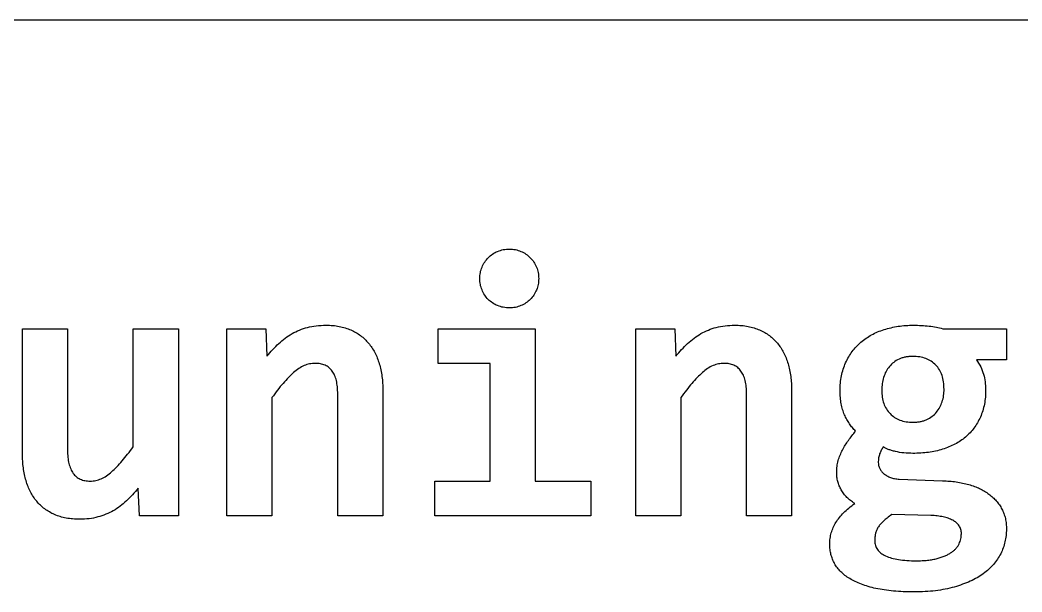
# Model space of a CAD drawing. Header units: inches. Extents: x -5.1 to 5.1, y -2.5 to 2.
# Drawn here: x -1.925 to 0.003, y 0.853 to 1.954 of the extents above; entities that cross this region are included whole.
import ezdxf

# ---------------------------------------------------------------- set-up
doc = ezdxf.new("R2010")
doc.units = ezdxf.units.IN
doc.header["$MEASUREMENT"] = 0

msp = doc.modelspace()

# ---------------------------------------------------------------- linework, layer by layer
at = {"color": 7, "linetype": 'Continuous', "lineweight": 25}
for p, q in [((5.1181, 1.954), (-5.1181, 1.954)), ((-1.92, 1.36), (-1.8333, 1.36)), ((-1.92, 1.1193), (-1.92, 1.36)), ((-1.8333, 1.36), (-1.8333, 1.126)), ((-1.7067, 1.1327), (-1.7067, 1.36)), ((-1.7067, 1.36), (-1.62, 1.36)), ((-1.62, 1.36), (-1.62, 1)), ((-1.5267, 1), (-1.5267, 1.36)), ((-1.5267, 1.36), (-1.4516, 1.36)), ((-1.4516, 1.36), (-1.4495, 1.3069)), ((-1.12, 1.2933), (-1.12, 1.36)), ((-1.12, 1.36), (-0.9333, 1.36)), ((-0.9333, 1.36), (-0.9333, 1.0667)), ((-0.74, 1), (-0.74, 1.36)), ((-0.74, 1.36), (-0.6649, 1.36)), ((-0.6649, 1.36), (-0.6628, 1.3069)), ((-0.1491, 1.36), (-0.0267, 1.36)), ((-0.0267, 1.36), (-0.0267, 1.3)), ((-1.02, 1.2933), (-1.12, 1.2933)), ((-1.02, 1.0667), (-1.02, 1.2933)), ((-0.0267, 1.3), (-0.0846, 1.3)), ((-1.3133, 1), (-1.3133, 1.2343)), ((-1.2267, 1.2409), (-1.2267, 1)), ((-0.5267, 1), (-0.5267, 1.2343)), ((-0.44, 1.2409), (-0.44, 1)), ((-1.44, 1.2275), (-1.44, 1)), ((-0.6533, 1.2275), (-0.6533, 1)), ((-1.1267, 1), (-1.1267, 1.0667)), ((-1.1267, 1.0667), (-1.02, 1.0667)), ((-0.9333, 1.0667), (-0.8267, 1.0667)), ((-0.8267, 1.0667), (-0.8267, 1)), ((-0.233, 1.0705), (-0.1498, 1.0674)), ((-1.6951, 1), (-1.6972, 1.0531)), ((-1.62, 1), (-1.6951, 1)), ((-1.44, 1), (-1.5267, 1)), ((-1.2267, 1), (-1.3133, 1)), ((-0.8267, 1), (-1.1267, 1)), ((-0.6533, 1), (-0.74, 1)), ((-0.44, 1), (-0.5267, 1)), ((-0.1721, 1.0007), (-0.2472, 1.0022))]:
    msp.add_line(p, q, dxfattribs=at)
for points, knots in [([(-1.04, 1.4565), (-1.0398, 1.4603), (-1.0395, 1.4679), (-1.036, 1.4786), (-1.0309, 1.4884), (-1.0241, 1.497), (-1.0156, 1.504), (-1.0057, 1.5092), (-0.9948, 1.5127), (-0.987, 1.5131), (-0.9831, 1.5133)], [0, 0, 0, 0, 0.128577, 0.252675, 0.375042, 0.495938, 0.618304, 0.741218, 0.868996, 1, 1, 1, 1]), ([(-0.9831, 1.5133), (-0.9792, 1.5131), (-0.9716, 1.5127), (-0.9608, 1.5091), (-0.951, 1.504), (-0.9427, 1.4969), (-0.9357, 1.4884), (-0.9306, 1.4786), (-0.9272, 1.4679), (-0.9268, 1.4603), (-0.9267, 1.4565)], [0, 0, 0, 0, 0.131581, 0.256572, 0.380027, 0.501141, 0.623305, 0.746211, 0.870857, 1, 1, 1, 1]), ([(-0.9831, 1.4), (-0.987, 1.4002), (-0.9947, 1.4007), (-1.0058, 1.4039), (-1.0155, 1.4094), (-1.0241, 1.4161), (-1.031, 1.4247), (-1.036, 1.4344), (-1.0395, 1.4451), (-1.0398, 1.4526), (-1.04, 1.4565)], [0, 0, 0, 0, 0.13144, 0.259307, 0.383187, 0.504485, 0.624874, 0.747648, 0.872159, 1, 1, 1, 1]), ([(-0.9267, 1.4565), (-0.9268, 1.4526), (-0.9272, 1.4451), (-0.9306, 1.4344), (-0.9357, 1.4246), (-0.9426, 1.4162), (-0.9511, 1.4093), (-0.9607, 1.404), (-0.9716, 1.4006), (-0.9792, 1.4002), (-0.9831, 1.4)], [0, 0, 0, 0, 0.12841, 0.253475, 0.376795, 0.498463, 0.61848, 0.74291, 0.867976, 1, 1, 1, 1]), ([(-1.4495, 1.3069), (-1.4458, 1.3112), (-1.4386, 1.3198), (-1.4271, 1.3316), (-1.4147, 1.3421), (-1.4014, 1.3508), (-1.387, 1.3577), (-1.3715, 1.3629), (-1.3544, 1.3662), (-1.3424, 1.3665), (-1.3361, 1.3667)], [0, 0, 0, 0, 0.128056, 0.251902, 0.372331, 0.490953, 0.60985, 0.731001, 0.859048, 1, 1, 1, 1]), ([(-1.3361, 1.3667), (-1.3317, 1.3666), (-1.3231, 1.3665), (-1.3106, 1.3646), (-1.299, 1.3619), (-1.2883, 1.3578), (-1.2784, 1.3529), (-1.2694, 1.347), (-1.2613, 1.3401), (-1.254, 1.3323), (-1.2475, 1.3236), (-1.2418, 1.3141), (-1.2372, 1.3037), (-1.2333, 1.2925), (-1.2303, 1.2806), (-1.2281, 1.268), (-1.2269, 1.2547), (-1.2267, 1.2456), (-1.2267, 1.2409)], [0, 0, 0, 0, 0.0705183, 0.1366934, 0.1995811, 0.2595027, 0.317358, 0.3741561, 0.4296287, 0.4861058, 0.5431381, 0.6009174, 0.6612849, 0.7236112, 0.7883674, 0.8559741, 0.9261996, 1, 1, 1, 1]), ([(-0.6628, 1.3069), (-0.6591, 1.3112), (-0.6519, 1.3198), (-0.6404, 1.3316), (-0.6281, 1.3421), (-0.6147, 1.3508), (-0.6003, 1.3577), (-0.5848, 1.3629), (-0.5677, 1.3662), (-0.5557, 1.3665), (-0.5495, 1.3667)], [0, 0, 0, 0, 0.128056, 0.251902, 0.372331, 0.490953, 0.60985, 0.731001, 0.859048, 1, 1, 1, 1]), ([(-0.5495, 1.3667), (-0.545, 1.3666), (-0.5364, 1.3665), (-0.5239, 1.3646), (-0.5123, 1.3619), (-0.5016, 1.3578), (-0.4917, 1.3529), (-0.4828, 1.347), (-0.4746, 1.3401), (-0.4673, 1.3323), (-0.4609, 1.3236), (-0.4551, 1.3141), (-0.4505, 1.3037), (-0.4467, 1.2925), (-0.4437, 1.2806), (-0.4415, 1.268), (-0.4402, 1.2547), (-0.4401, 1.2456), (-0.44, 1.2409)], [0, 0, 0, 0, 0.070518, 0.136693, 0.199581, 0.259503, 0.317358, 0.374156, 0.429629, 0.486106, 0.543138, 0.600917, 0.661285, 0.723611, 0.788367, 0.855974, 0.9262, 1, 1, 1, 1]), ([(-0.3467, 1.2408), (-0.3466, 1.2457), (-0.3464, 1.2552), (-0.3442, 1.2691), (-0.3411, 1.2822), (-0.3363, 1.2944), (-0.3305, 1.3058), (-0.3235, 1.3161), (-0.3157, 1.3257), (-0.3067, 1.3341), (-0.297, 1.3418), (-0.2861, 1.3484), (-0.2745, 1.354), (-0.2619, 1.3585), (-0.2487, 1.3622), (-0.2348, 1.3648), (-0.2203, 1.3664), (-0.2104, 1.3666), (-0.2054, 1.3667)], [0, 0, 0, 0, 0.068438, 0.1341248, 0.1965496, 0.2577725, 0.3176223, 0.3757331, 0.4333264, 0.4906706, 0.5487978, 0.6077663, 0.6684924, 0.7309153, 0.7952537, 0.8613478, 0.9296288, 1, 1, 1, 1]), ([(-0.2054, 1.3667), (-0.2003, 1.3666), (-0.1903, 1.3664), (-0.1757, 1.3652), (-0.1619, 1.3635), (-0.1532, 1.3611), (-0.1491, 1.36)], [0, 0, 0, 0, 0.269071, 0.527848, 0.773674, 1, 1, 1, 1]), ([(-1.3568, 1.2933), (-1.3604, 1.2931), (-1.3676, 1.2926), (-1.3783, 1.2892), (-1.3887, 1.2834), (-1.3987, 1.2755), (-1.4086, 1.2657), (-1.419, 1.2546), (-1.4294, 1.2416), (-1.4364, 1.2323), (-1.44, 1.2275)], [0, 0, 0, 0, 0.098183, 0.197417, 0.304305, 0.419194, 0.545883, 0.684053, 0.83564, 1, 1, 1, 1]), ([(-1.3133, 1.2343), (-1.3135, 1.2389), (-1.3137, 1.2476), (-1.3156, 1.2597), (-1.319, 1.27), (-1.3237, 1.2786), (-1.3301, 1.2853), (-1.3377, 1.2901), (-1.3469, 1.2929), (-1.3533, 1.2932), (-1.3568, 1.2933)], [0, 0, 0, 0, 0.166292, 0.311827, 0.440939, 0.554458, 0.66132, 0.767333, 0.877123, 1, 1, 1, 1]), ([(-0.5701, 1.2933), (-0.5737, 1.2931), (-0.5809, 1.2926), (-0.5917, 1.2892), (-0.602, 1.2834), (-0.6121, 1.2755), (-0.6219, 1.2657), (-0.6324, 1.2546), (-0.6428, 1.2416), (-0.6497, 1.2323), (-0.6533, 1.2275)], [0, 0, 0, 0, 0.098183, 0.197417, 0.304305, 0.419194, 0.545883, 0.684053, 0.83564, 1, 1, 1, 1]), ([(-0.5267, 1.2343), (-0.5268, 1.2389), (-0.5271, 1.2476), (-0.529, 1.2597), (-0.5323, 1.27), (-0.5371, 1.2786), (-0.5434, 1.2853), (-0.5511, 1.2901), (-0.5602, 1.2929), (-0.5667, 1.2932), (-0.5701, 1.2933)], [0, 0, 0, 0, 0.166292, 0.311827, 0.440939, 0.554458, 0.66132, 0.767333, 0.877123, 1, 1, 1, 1]), ([(-0.207, 1.3067), (-0.2094, 1.3066), (-0.2142, 1.3065), (-0.221, 1.3054), (-0.2274, 1.3038), (-0.2352, 1.3007), (-0.2438, 1.2957), (-0.2523, 1.2875), (-0.2588, 1.2776), (-0.2634, 1.2664), (-0.2661, 1.2542), (-0.2665, 1.2458), (-0.2667, 1.2416)], [0, 0, 0, 0, 0.073371, 0.143275, 0.209316, 0.272322, 0.393009, 0.509286, 0.624882, 0.747405, 0.871894, 1, 1, 1, 1]), ([(-0.1467, 1.2436), (-0.1469, 1.2483), (-0.1472, 1.2573), (-0.1501, 1.27), (-0.1551, 1.281), (-0.1623, 1.2903), (-0.1712, 1.2977), (-0.1817, 1.303), (-0.1939, 1.3061), (-0.2025, 1.3065), (-0.207, 1.3067)], [0, 0, 0, 0, 0.142571, 0.271323, 0.391959, 0.507609, 0.622769, 0.739579, 0.86373, 1, 1, 1, 1]), ([(-0.0846, 1.3), (-0.0816, 1.2956), (-0.0758, 1.287), (-0.0704, 1.2726), (-0.0673, 1.2579), (-0.0669, 1.248), (-0.0667, 1.243)], [0, 0, 0, 0, 0.260321, 0.510644, 0.754159, 1, 1, 1, 1]), ([(-0.317, 1.1627), (-0.3191, 1.165), (-0.3233, 1.1695), (-0.3288, 1.1772), (-0.3339, 1.1854), (-0.3385, 1.1945), (-0.3422, 1.2045), (-0.3449, 1.2156), (-0.3464, 1.2278), (-0.3466, 1.2364), (-0.3467, 1.2408)], [0, 0, 0, 0, 0.107398, 0.216838, 0.329617, 0.446264, 0.569087, 0.701495, 0.844597, 1, 1, 1, 1]), ([(-0.2667, 1.2416), (-0.2665, 1.2371), (-0.2661, 1.2285), (-0.2632, 1.2162), (-0.2581, 1.2055), (-0.251, 1.1963), (-0.2422, 1.1888), (-0.2316, 1.1837), (-0.2195, 1.1805), (-0.2109, 1.1802), (-0.2064, 1.18)], [0, 0, 0, 0, 0.138167, 0.264558, 0.383972, 0.501232, 0.617995, 0.735953, 0.861833, 1, 1, 1, 1]), ([(-0.0667, 1.243), (-0.0668, 1.2382), (-0.067, 1.2287), (-0.0689, 1.2149), (-0.0721, 1.202), (-0.0766, 1.19), (-0.0823, 1.1789), (-0.089, 1.1688), (-0.0966, 1.1595), (-0.1054, 1.1513), (-0.1151, 1.144), (-0.1258, 1.1375), (-0.1374, 1.1322), (-0.1498, 1.1277), (-0.163, 1.1243), (-0.1769, 1.1218), (-0.1915, 1.1203), (-0.2015, 1.1201), (-0.2066, 1.12)], [0, 0, 0, 0, 0.069252, 0.134601, 0.197289, 0.257966, 0.316758, 0.37419, 0.430696, 0.487684, 0.545209, 0.603521, 0.664099, 0.726631, 0.791479, 0.85827, 0.927804, 1, 1, 1, 1]), ([(-0.2064, 1.18), (-0.2039, 1.18), (-0.1992, 1.1801), (-0.1923, 1.1813), (-0.1859, 1.1827), (-0.1782, 1.1858), (-0.1696, 1.1909), (-0.1612, 1.199), (-0.1546, 1.2086), (-0.1501, 1.2195), (-0.1472, 1.2313), (-0.1468, 1.2395), (-0.1467, 1.2436)], [0, 0, 0, 0, 0.074356, 0.145198, 0.211862, 0.275714, 0.39802, 0.514357, 0.631215, 0.750079, 0.874409, 1, 1, 1, 1]), ([(-0.3533, 1.0834), (-0.3532, 1.0874), (-0.353, 1.095), (-0.3506, 1.1062), (-0.3468, 1.1166), (-0.3424, 1.1266), (-0.3368, 1.136), (-0.3308, 1.1452), (-0.324, 1.154), (-0.3193, 1.1598), (-0.317, 1.1627)], [0, 0, 0, 0, 0.132358, 0.257776, 0.381637, 0.503546, 0.626076, 0.74929, 0.874386, 1, 1, 1, 1]), ([(-1.8102, 0.9933), (-1.8146, 0.9934), (-1.8233, 0.9935), (-1.8357, 0.9954), (-1.8474, 0.998), (-1.8582, 1.0021), (-1.8681, 1.007), (-1.8772, 1.0131), (-1.8855, 1.0199), (-1.8928, 1.0278), (-1.8992, 1.0366), (-1.9048, 1.0461), (-1.9095, 1.0565), (-1.9133, 1.0677), (-1.9164, 1.0796), (-1.9183, 1.0922), (-1.9198, 1.1055), (-1.9199, 1.1146), (-1.92, 1.1193)], [0, 0, 0, 0, 0.069801, 0.136361, 0.198971, 0.259264, 0.317718, 0.37438, 0.430915, 0.487256, 0.543825, 0.602411, 0.662134, 0.724311, 0.788912, 0.856265, 0.926376, 1, 1, 1, 1]), ([(-1.8333, 1.126), (-1.8332, 1.1215), (-1.8329, 1.1128), (-1.831, 1.1007), (-1.8276, 1.0903), (-1.823, 1.0816), (-1.8166, 1.0748), (-1.8089, 1.07), (-1.7996, 1.0671), (-1.793, 1.0668), (-1.7896, 1.0667)], [0, 0, 0, 0, 0.164088, 0.308778, 0.437141, 0.552165, 0.65931, 0.764707, 0.8766, 1, 1, 1, 1]), ([(-1.7896, 1.0667), (-1.786, 1.0669), (-1.7788, 1.0673), (-1.7683, 1.071), (-1.7579, 1.0765), (-1.7481, 1.0846), (-1.7381, 1.0944), (-1.7277, 1.1057), (-1.7172, 1.1187), (-1.7103, 1.1279), (-1.7067, 1.1327)], [0, 0, 0, 0, 0.097407, 0.196192, 0.301975, 0.416896, 0.543801, 0.684248, 0.835359, 1, 1, 1, 1]), ([(-0.2639, 1.1324), (-0.2651, 1.1303), (-0.2677, 1.126), (-0.2709, 1.119), (-0.2729, 1.111), (-0.2732, 1.1054), (-0.2733, 1.1025)], [0, 0, 0, 0, 0.2302824, 0.4706567, 0.7239957, 1, 1, 1, 1]), ([(-0.2066, 1.12), (-0.2124, 1.1202), (-0.2238, 1.1205), (-0.2376, 1.1228), (-0.2474, 1.1255), (-0.2538, 1.1275), (-0.2592, 1.1298), (-0.2624, 1.1316), (-0.2639, 1.1324)], [0, 0, 0, 0, 0.297733, 0.575961, 0.703563, 0.816498, 0.914211, 1, 1, 1, 1]), ([(-0.2733, 1.1025), (-0.2732, 1.1006), (-0.2728, 1.0966), (-0.2708, 1.0908), (-0.2673, 1.0855), (-0.2626, 1.0806), (-0.2565, 1.0768), (-0.2496, 1.0733), (-0.2416, 1.0712), (-0.236, 1.0707), (-0.233, 1.0705)], [0, 0, 0, 0, 0.101935, 0.208918, 0.320601, 0.438911, 0.564861, 0.699715, 0.844679, 1, 1, 1, 1]), ([(-0.3186, 1.0239), (-0.3214, 1.0256), (-0.3267, 1.029), (-0.3337, 1.0352), (-0.3397, 1.042), (-0.3446, 1.0496), (-0.3485, 1.0576), (-0.3513, 1.066), (-0.3531, 1.0746), (-0.3532, 1.0805), (-0.3533, 1.0834)], [0, 0, 0, 0, 0.1340404, 0.2607949, 0.3875495, 0.5115904, 0.6348319, 0.756638, 0.8771645, 1, 1, 1, 1]), ([(-0.1498, 1.0674), (-0.1452, 1.0672), (-0.1364, 1.0668), (-0.1234, 1.0654), (-0.1111, 1.0632), (-0.0994, 1.0603), (-0.0884, 1.0568), (-0.0783, 1.0525), (-0.069, 1.0475), (-0.0605, 1.0418), (-0.0528, 1.0357), (-0.046, 1.0287), (-0.0402, 1.0211), (-0.0353, 1.0129), (-0.0314, 1.0041), (-0.0286, 0.9946), (-0.0269, 0.9845), (-0.0268, 0.9776), (-0.0267, 0.9741)], [0, 0, 0, 0, 0.07901, 0.154166, 0.226351, 0.295881, 0.362353, 0.425777, 0.486678, 0.545309, 0.602687, 0.658056, 0.713469, 0.768007, 0.823288, 0.879879, 0.938495, 1, 1, 1, 1]), ([(-1.6972, 1.0531), (-1.7009, 1.0488), (-1.7083, 1.0404), (-1.7198, 1.0285), (-1.732, 1.0181), (-1.7451, 1.0093), (-1.7594, 1.0024), (-1.775, 0.9972), (-1.7921, 0.9938), (-1.804, 0.9935), (-1.8102, 0.9933)], [0, 0, 0, 0, 0.128874, 0.253083, 0.372162, 0.489822, 0.608362, 0.730861, 0.8602, 1, 1, 1, 1]), ([(-0.3667, 0.9448), (-0.3665, 0.9487), (-0.3663, 0.9563), (-0.364, 0.9673), (-0.3602, 0.9776), (-0.3549, 0.9875), (-0.3481, 0.9969), (-0.3398, 1.0061), (-0.3299, 1.0152), (-0.3225, 1.0209), (-0.3186, 1.0239)], [0, 0, 0, 0, 0.122352, 0.235954, 0.348781, 0.462891, 0.583745, 0.71002, 0.848437, 1, 1, 1, 1]), ([(-0.2472, 1.0022), (-0.2503, 1.0001), (-0.2561, 0.9961), (-0.2635, 0.9897), (-0.2694, 0.9835), (-0.274, 0.9776), (-0.2771, 0.9715), (-0.279, 0.9653), (-0.2798, 0.9588), (-0.2799, 0.9545), (-0.28, 0.9523)], [0, 0, 0, 0, 0.179361, 0.33449, 0.466957, 0.585287, 0.691274, 0.793502, 0.893818, 1, 1, 1, 1]), ([(-0.1133, 0.9655), (-0.1135, 0.9683), (-0.1138, 0.9738), (-0.1175, 0.9811), (-0.1228, 0.9871), (-0.1302, 0.9917), (-0.1387, 0.9955), (-0.1488, 0.998), (-0.16, 0.9999), (-0.1679, 1.0005), (-0.1721, 1.0007)], [0, 0, 0, 0, 0.110678, 0.212607, 0.315667, 0.427606, 0.550545, 0.685756, 0.836062, 1, 1, 1, 1]), ([(-0.0267, 0.9741), (-0.0268, 0.97), (-0.0271, 0.9618), (-0.0293, 0.9498), (-0.0327, 0.9381), (-0.0376, 0.9268), (-0.0438, 0.9161), (-0.0516, 0.9061), (-0.0607, 0.8968), (-0.0713, 0.8882), (-0.0832, 0.8805), (-0.0965, 0.8736), (-0.1113, 0.8678), (-0.1273, 0.8625), (-0.1447, 0.8583), (-0.1635, 0.8555), (-0.1835, 0.8537), (-0.1974, 0.8535), (-0.2045, 0.8533)], [0, 0, 0, 0, 0.051264, 0.101459, 0.152095, 0.203176, 0.254871, 0.306829, 0.360805, 0.417225, 0.476167, 0.538238, 0.604194, 0.674413, 0.748464, 0.827465, 0.911058, 1, 1, 1, 1]), ([(-0.2007, 0.9133), (-0.1969, 0.9134), (-0.1894, 0.9135), (-0.1788, 0.9143), (-0.169, 0.9157), (-0.1602, 0.9175), (-0.1523, 0.92), (-0.145, 0.9226), (-0.1387, 0.9258), (-0.133, 0.9291), (-0.128, 0.9327), (-0.1239, 0.9368), (-0.1204, 0.9411), (-0.117, 0.9473), (-0.114, 0.9554), (-0.1136, 0.9622), (-0.1133, 0.9655)], [0, 0, 0, 0, 0.101831, 0.196573, 0.282688, 0.36147, 0.434288, 0.501909, 0.564249, 0.621812, 0.675552, 0.726784, 0.77448, 0.820889, 0.911386, 1, 1, 1, 1]), ([(-0.2045, 0.8533), (-0.2114, 0.8534), (-0.2246, 0.8536), (-0.2437, 0.8548), (-0.2614, 0.857), (-0.2776, 0.8598), (-0.2923, 0.8636), (-0.3056, 0.868), (-0.3176, 0.8729), (-0.3282, 0.8786), (-0.3375, 0.885), (-0.3453, 0.8921), (-0.3521, 0.8995), (-0.3575, 0.9078), (-0.3615, 0.9165), (-0.3645, 0.9255), (-0.3663, 0.935), (-0.3665, 0.9415), (-0.3667, 0.9448)], [0, 0, 0, 0, 0.099307, 0.191268, 0.276664, 0.355646, 0.428618, 0.495694, 0.558182, 0.61585, 0.669543, 0.719972, 0.768278, 0.815009, 0.860995, 0.906347, 0.952768, 1, 1, 1, 1]), ([(-0.28, 0.9523), (-0.2798, 0.9491), (-0.2794, 0.9429), (-0.2751, 0.9345), (-0.2683, 0.9276), (-0.2589, 0.9223), (-0.2473, 0.9182), (-0.2336, 0.9154), (-0.2179, 0.9137), (-0.2067, 0.9134), (-0.2007, 0.9133)], [0, 0, 0, 0, 0.096572, 0.1879, 0.282674, 0.390477, 0.514969, 0.657449, 0.818011, 1, 1, 1, 1])]:
    msp.add_open_spline(points, degree=3, knots=knots, dxfattribs=at)

doc.saveas('drawing.dxf')
